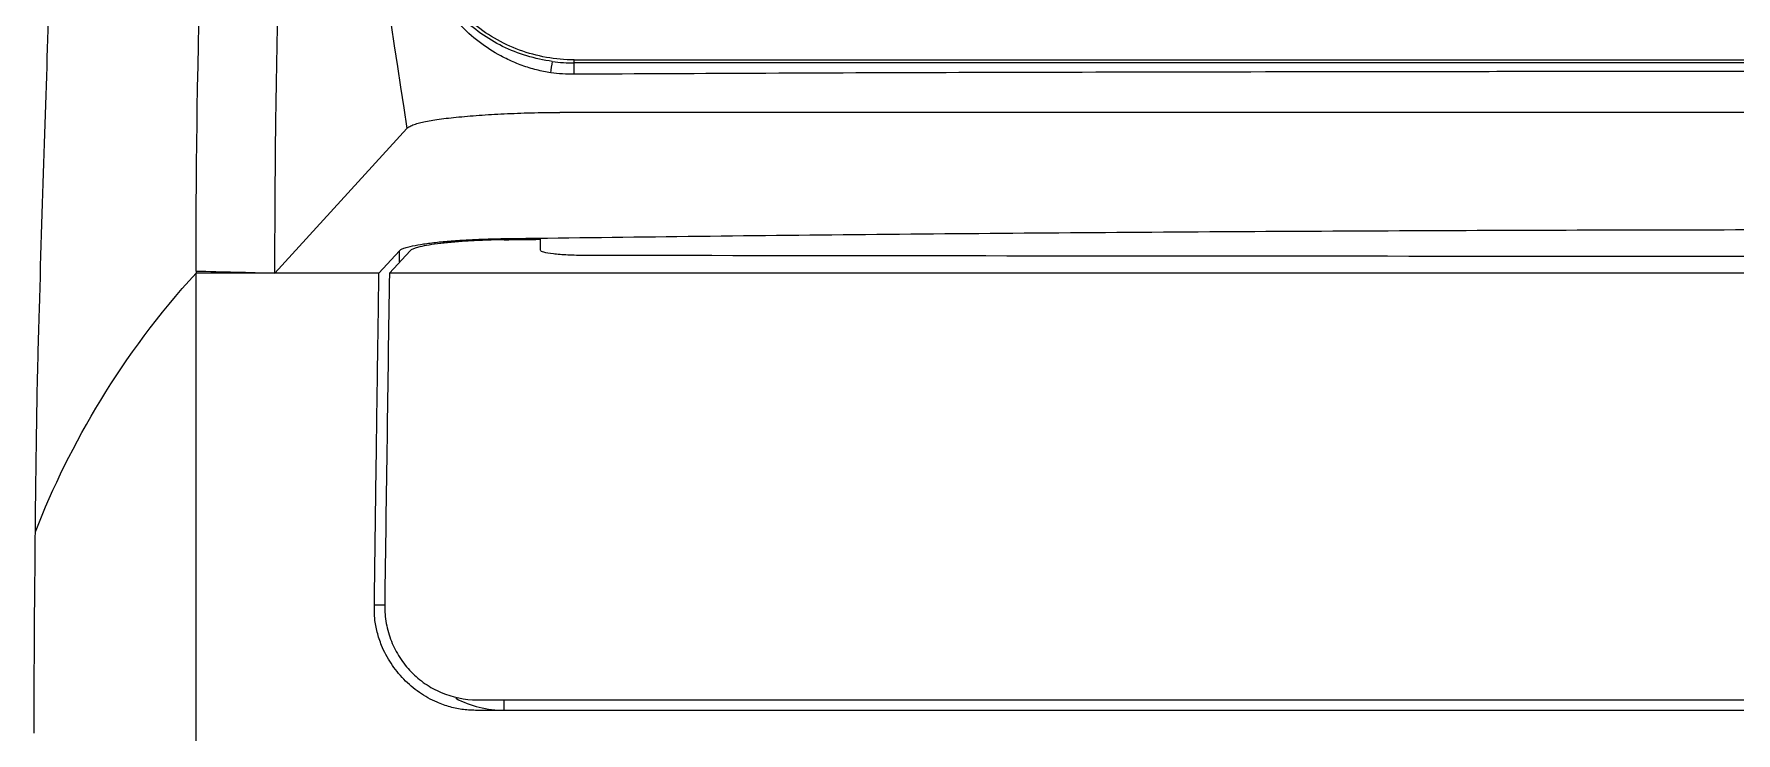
# Model space of a CAD drawing. Header units: inches. Extents: x 15 to 154, y 10 to 111.
# Drawn here: x 144.35 to 145.239, y 106.053 to 106.418 of the extents above; entities that cross this region are included whole.
import ezdxf

# ---------------------------------------------------------------- set-up
doc = ezdxf.new("R2010")
doc.units = ezdxf.units.IN
doc.header["$MEASUREMENT"] = 0

# ---------------------------------------------------------------- blocks, each defined once
blk = doc.blocks.new('varia')
at = {"color": 177, "linetype": 'Continuous', "true_color": 0x293189}
for p, q in [((151.7074, 105.8808), (151.7074, 105.884)), ((151.7074, 105.884), (154.5606, 105.884)), ((153.134, 105.829), (151.6925, 105.829)), ((151.3948, 105.6611), (151.5326, 105.8122)), ((151.5035, 105.6611), (151.525, 105.6845)), ((151.5144, 105.6611), (151.536, 105.6845)), ((151.525, 105.6727), (151.525, 105.6845)), ((151.6344, 105.6959), (151.6344, 105.6972)), ((151.6723, 105.6849), (151.6722, 105.6964)), ((151.5095, 105.314), (151.4987, 105.314)), ((151.6344, 105.204), (151.6344, 105.2144))]:
    blk.add_line(p, q, dxfattribs=at)
for centre, radius, start, end in [((149.8873, 106.1173), 1.8128, 352.1719, 352.5513), ((151.5425, 105.8715), 0.1652, 359.0845, 3.2083), ((151.6344, 105.313), 0.1089, 242.2555, 269.9908)]:
    blk.add_arc(centre, radius, start, end, dxfattribs=at)
for points, knots in [([(151.3123, 105.6632), (151.3123, 105.7209), (151.3128, 105.7776), (151.3172, 106.07), (151.3345, 106.4211), (151.3677, 106.7582), (151.384, 106.8909), (151.3938, 106.9663), (151.3978, 106.9954), (151.4015, 107.0217)], [0, 0, 0, 0, 0.517739, 0.517739, 2.721981, 4.086011, 4.876594, 4.876594, 5.450041, 5.450041, 5.450041, 5.450041]), ([(151.1444, 105.3906), (151.1449, 105.441), (151.1455, 105.4856), (151.1465, 105.5439), (151.1469, 105.5616), (151.1475, 105.5854), (151.1477, 105.593), (151.1482, 105.6083), (151.1501, 105.6769), (151.1521, 105.7417), (151.1574, 105.906), (151.1611, 106.0046), (151.1667, 106.1395), (151.1686, 106.1823), (151.1724, 106.2638), (151.1743, 106.3026), (151.1781, 106.3768), (151.1801, 106.4122), (151.1823, 106.4504), (151.1825, 106.4547), (151.183, 106.4631), (151.1832, 106.4672), (151.184, 106.4785), (151.1844, 106.4849), (151.1859, 106.5008), (151.1869, 106.507), (151.1879, 106.5086)], [0, 0, 0, 0, 0.0625, 0.0625, 0.09375, 0.09375, 0.109375, 0.109375, 0.125, 0.25, 0.25, 0.5, 0.5, 0.625, 0.625, 0.75, 0.75, 0.875, 0.875, 0.890625, 0.890625, 0.90625, 0.90625, 0.9375, 0.9375, 1, 1, 1, 1]), ([(151.3948, 105.6611), (151.3948, 105.676), (151.3948, 105.7054), (151.3951, 105.7487), (151.3954, 105.791), (151.3959, 105.832), (151.3966, 105.872), (151.3973, 105.9109), (151.3982, 105.9487), (151.3991, 105.9854), (151.4002, 106.021), (151.4013, 106.0556), (151.4026, 106.0892), (151.404, 106.1256), (151.4058, 106.1667), (151.408, 106.214), (151.4107, 106.2655), (151.4139, 106.3209), (151.4177, 106.3797), (151.422, 106.4416), (151.4252, 106.4827), (151.4268, 106.5041)], [0, 0, 0, 0, 0.0469603, 0.0931395, 0.1385368, 0.1831513, 0.2269825, 0.27003, 0.3122934, 0.3537726, 0.3944675, 0.4343781, 0.4735045, 0.5118469, 0.5629849, 0.6203195, 0.6838507, 0.7535797, 0.8295095, 0.9116463, 1, 1, 1, 1]), ([(151.6831, 105.8704), (151.6806, 105.8708), (151.6756, 105.8717), (151.6681, 105.8735), (151.6606, 105.8756), (151.6531, 105.8781), (151.6456, 105.881), (151.6382, 105.8843), (151.6253, 105.8909), (151.6075, 105.9023), (151.5869, 105.9209), (151.5692, 105.9424), (151.5571, 105.9629), (151.5492, 105.9805), (151.5441, 105.9945), (151.5402, 106.0086), (151.5385, 106.0179), (151.5377, 106.0226)], [0, 0, 0, 0, 0.033194, 0.066876, 0.101057, 0.135748, 0.170962, 0.20671, 0.243007, 0.364295, 0.490159, 0.619896, 0.742349, 0.810156, 0.875177, 0.938188, 1, 1, 1, 1]), ([(151.6847, 105.8823), (151.6666, 105.8848), (151.6489, 105.8902), (151.6167, 105.906), (151.6023, 105.9163), (151.5772, 105.9407), (151.5665, 105.9548), (151.554, 105.9785), (151.5504, 105.9869), (151.5446, 106.0042), (151.5424, 106.0132), (151.5409, 106.0222)], [0, 0, 0, 0, 0.25, 0.25, 0.5, 0.5, 0.75, 0.75, 0.875, 0.875, 1, 1, 1, 1]), ([(151.7074, 105.884), (151.688, 105.884), (151.6686, 105.8875), (151.6322, 105.9009), (151.6152, 105.9108), (151.5857, 105.936), (151.5731, 105.9512), (151.5541, 105.985), (151.5476, 106.0036), (151.5445, 106.0228)], [0, 0, 0, 0, 0.25, 0.25, 0.5, 0.5, 0.75, 0.75, 1, 1, 1, 1]), ([(151.6847, 105.8823), (151.6886, 105.8818), (151.6961, 105.8809), (151.7037, 105.8808), (151.7074, 105.8808)], [0, 0, 0, 0, 0.511006, 1, 1, 1, 1]), ([(151.7077, 105.8689), (151.7035, 105.8689), (151.6954, 105.869), (151.6872, 105.8699), (151.6831, 105.8704)], [0, 0, 0, 0, 0.501129, 1, 1, 1, 1]), ([(153.134, 105.8718), (153.0423, 105.8718), (152.8639, 105.8718), (152.6038, 105.8716), (152.3585, 105.8712), (152.1282, 105.8707), (151.9129, 105.87), (151.7744, 105.8692), (151.7077, 105.8689)], [0, 0, 0, 0, 0.192808, 0.375193, 0.547135, 0.708609, 0.859578, 1, 1, 1, 1]), ([(151.5326, 105.8122), (151.533, 105.8126), (151.5337, 105.8133), (151.5355, 105.8144), (151.5377, 105.8154), (151.5402, 105.8164), (151.5429, 105.8173), (151.5458, 105.8181), (151.552, 105.8197), (151.5636, 105.8217), (151.5837, 105.8241), (151.6076, 105.8261), (151.6297, 105.8275), (151.6482, 105.8282), (151.6625, 105.8287), (151.6774, 105.8289), (151.6875, 105.829), (151.6925, 105.829)], [0, 0, 0, 0, 0.041296, 0.080971, 0.118871, 0.154862, 0.188823, 0.220653, 0.250266, 0.37304, 0.499961, 0.626889, 0.749651, 0.810452, 0.872642, 0.935928, 1, 1, 1, 1]), ([(151.6344, 105.6972), (151.6946, 105.6979), (151.8165, 105.6995), (152.0017, 105.7015), (152.1914, 105.7032), (152.4433, 105.7049), (152.7581, 105.7064), (153.008, 105.7066), (153.134, 105.7067)], [0, 0, 0, 0, 0.120443, 0.243908, 0.370419, 0.499999, 0.747926, 1, 1, 1, 1]), ([(151.525, 105.6845), (151.5253, 105.6847), (151.5257, 105.6852), (151.527, 105.686), (151.5286, 105.6867), (151.5307, 105.6875), (151.5333, 105.6882), (151.5381, 105.6895), (151.5466, 105.6911), (151.5604, 105.693), (151.5765, 105.6946), (151.5927, 105.6957), (151.6076, 105.6965), (151.621, 105.6969), (151.6299, 105.6971), (151.6344, 105.6972)], [0, 0, 0, 0, 0.041616, 0.083068, 0.124548, 0.166247, 0.208352, 0.251044, 0.375005, 0.500077, 0.625248, 0.749024, 0.833772, 0.91693, 1, 1, 1, 1]), ([(151.6344, 105.6959), (151.6222, 105.6958), (151.6102, 105.6953), (151.5932, 105.6944), (151.5878, 105.694), (151.5775, 105.6931), (151.5726, 105.6926), (151.5636, 105.6916), (151.5595, 105.691), (151.5522, 105.6898), (151.5489, 105.6892), (151.5407, 105.6873), (151.5372, 105.6859), (151.536, 105.6845)], [0, 0, 0, 0, 0.25, 0.25, 0.375, 0.375, 0.5, 0.5, 0.625, 0.625, 0.75, 0.75, 1, 1, 1, 1]), ([(151.7196, 105.6795), (151.713, 105.6795), (151.7068, 105.6797), (151.6952, 105.6802), (151.6901, 105.6806), (151.6772, 105.6821), (151.6724, 105.6834), (151.6723, 105.6849)], [0, 0, 0, 0, 0.25, 0.25, 0.5, 0.5, 1, 1, 1, 1]), ([(153.134, 105.6784), (152.8974, 105.6784), (152.661, 105.6785), (152.189, 105.6789), (151.9538, 105.6791), (151.7196, 105.6795)], [0, 0, 0, 0, 0.5, 0.5, 1, 1, 1, 1]), ([(151.3123, 100.9369), (151.3123, 100.9767), (151.3123, 101.0628), (151.3123, 101.2015), (151.3123, 101.3594), (151.3123, 101.5363), (151.3123, 101.7324), (151.3123, 101.9475), (151.3123, 102.1818), (151.3123, 102.4353), (151.3123, 102.7078), (151.3123, 102.9994), (151.3123, 103.2718), (151.3123, 103.5187), (151.3123, 103.7338), (151.3123, 103.9486), (151.3123, 104.1634), (151.3123, 104.378), (151.3123, 104.5924), (151.3123, 104.8067), (151.3123, 105.0207), (151.3123, 105.2345), (151.3123, 105.448), (151.3123, 105.5901), (151.3123, 105.6611)], [0, 0, 0, 0, 0.0252983, 0.0546273, 0.0879869, 0.1253769, 0.1667975, 0.2122489, 0.2617316, 0.3152469, 0.3727966, 0.4343818, 0.5000013, 0.545461, 0.5909202, 0.6363784, 0.6818353, 0.7272907, 0.7727445, 0.8181969, 0.8636482, 0.9090987, 0.9545491, 1, 1, 1, 1]), ([(151.4987, 105.314), (151.4991, 105.3423), (151.4998, 105.3992), (151.501, 105.4853), (151.5022, 105.5727), (151.5031, 105.6315), (151.5035, 105.6611)], [0, 0, 0, 0, 0.243767, 0.49169, 0.743767, 1, 1, 1, 1]), ([(153.134, 105.6611), (152.8628, 105.6611), (152.5919, 105.6611), (152.0512, 105.6611), (151.7821, 105.6611), (151.5144, 105.6611)], [0, 0, 0, 0, 0.5, 0.5, 1, 1, 1, 1]), ([(151.143, 105.1803), (151.1431, 105.2176), (151.1433, 105.2537), (151.1436, 105.3063), (151.1438, 105.3236), (151.1441, 105.3576), (151.1442, 105.3744), (151.1444, 105.3906)], [0, 0, 0, 0, 0.5, 0.5, 0.75, 0.75, 1, 1, 1, 1]), ([(151.6061, 105.204), (151.6037, 105.204), (151.5989, 105.204), (151.5918, 105.2047), (151.5848, 105.2058), (151.5778, 105.2075), (151.5709, 105.2097), (151.5599, 105.214), (151.5453, 105.2222), (151.529, 105.236), (151.5156, 105.2527), (151.5067, 105.2696), (151.5014, 105.2855), (151.4987, 105.2997), (151.4987, 105.3093), (151.4987, 105.314)], [0, 0, 0, 0, 0.04164, 0.083088, 0.124564, 0.166287, 0.208471, 0.251326, 0.374872, 0.500088, 0.625264, 0.748957, 0.833927, 0.917042, 1, 1, 1, 1]), ([(151.5095, 105.314), (151.5095, 105.3075), (151.51, 105.3011), (151.5123, 105.2885), (151.5141, 105.2822), (151.5188, 105.2702), (151.5218, 105.2646), (151.5287, 105.2538), (151.5327, 105.2487), (151.5416, 105.2396), (151.5465, 105.2355), (151.5571, 105.2282), (151.5627, 105.2251), (151.5803, 105.2177), (151.5932, 105.215), (151.6062, 105.215)], [0, 0, 0, 0, 0.125, 0.125, 0.25, 0.25, 0.375, 0.375, 0.5, 0.5, 0.625, 0.625, 0.75, 0.75, 1, 1, 1, 1]), ([(153.134, 105.204), (153.1086, 105.204), (153.058, 105.204), (152.9825, 105.204), (152.9076, 105.204), (152.8333, 105.204), (152.7596, 105.204), (152.6865, 105.204), (152.6141, 105.204), (152.5424, 105.204), (152.4713, 105.204), (152.4008, 105.204), (152.331, 105.204), (152.2618, 105.204), (152.1933, 105.204), (152.1254, 105.204), (152.0582, 105.204), (151.9916, 105.204), (151.9258, 105.204), (151.8605, 105.204), (151.796, 105.204), (151.7321, 105.204), (151.6688, 105.204), (151.6269, 105.204), (151.6061, 105.204)], [0, 0, 0, 0, 0.049668, 0.098936, 0.147803, 0.196269, 0.244334, 0.291998, 0.33926, 0.386121, 0.43258, 0.478638, 0.524294, 0.569548, 0.614401, 0.658852, 0.702901, 0.746548, 0.789794, 0.832638, 0.875081, 0.917122, 0.958762, 1, 1, 1, 1]), ([(151.6062, 105.215), (151.859, 105.215), (152.1131, 105.215), (152.6229, 105.215), (152.8784, 105.215), (153.134, 105.215)], [0, 0, 0, 0, 0.5, 0.5, 1, 1, 1, 1])]:
    blk.add_open_spline(points, degree=3, knots=knots, dxfattribs=at)
for points in [[(151.4269, 106.5041), (151.4625, 106.2732), (151.4978, 106.0426), (151.5326, 105.8122)], [(153.134, 105.8808), (152.8962, 105.8808), (152.4207, 105.8808), (151.9451, 105.8808), (151.7074, 105.8808)], [(151.6344, 105.6959), (151.647, 105.6961), (151.6596, 105.6963), (151.6722, 105.6964)], [(151.1444, 105.3906), (151.1808, 105.4835), (151.2341, 105.575), (151.3123, 105.6611)], [(151.3123, 105.6632), (151.3398, 105.6625), (151.3673, 105.6618), (151.3948, 105.6611)], [(151.3123, 105.6632), (151.3123, 105.6625), (151.3123, 105.6618), (151.3123, 105.6611)], [(151.3948, 105.6611), (151.3673, 105.6611), (151.3398, 105.6611), (151.3123, 105.6611)], [(151.5035, 105.6611), (151.4672, 105.6611), (151.431, 105.6611), (151.3948, 105.6611)], [(151.5144, 105.6611), (151.5127, 105.5455), (151.5111, 105.4299), (151.5095, 105.314)]]:
    blk.add_open_spline(points, degree=3, dxfattribs=at)

msp = doc.modelspace()

# ---------------------------------------------------------------- block references
at = {"color": 8, "xscale": 0.5, "yscale": 0.5, "zscale": 0.5}
msp.add_blockref('varia', (68.77853, 53.46301), dxfattribs=at)

doc.saveas('drawing.dxf')
